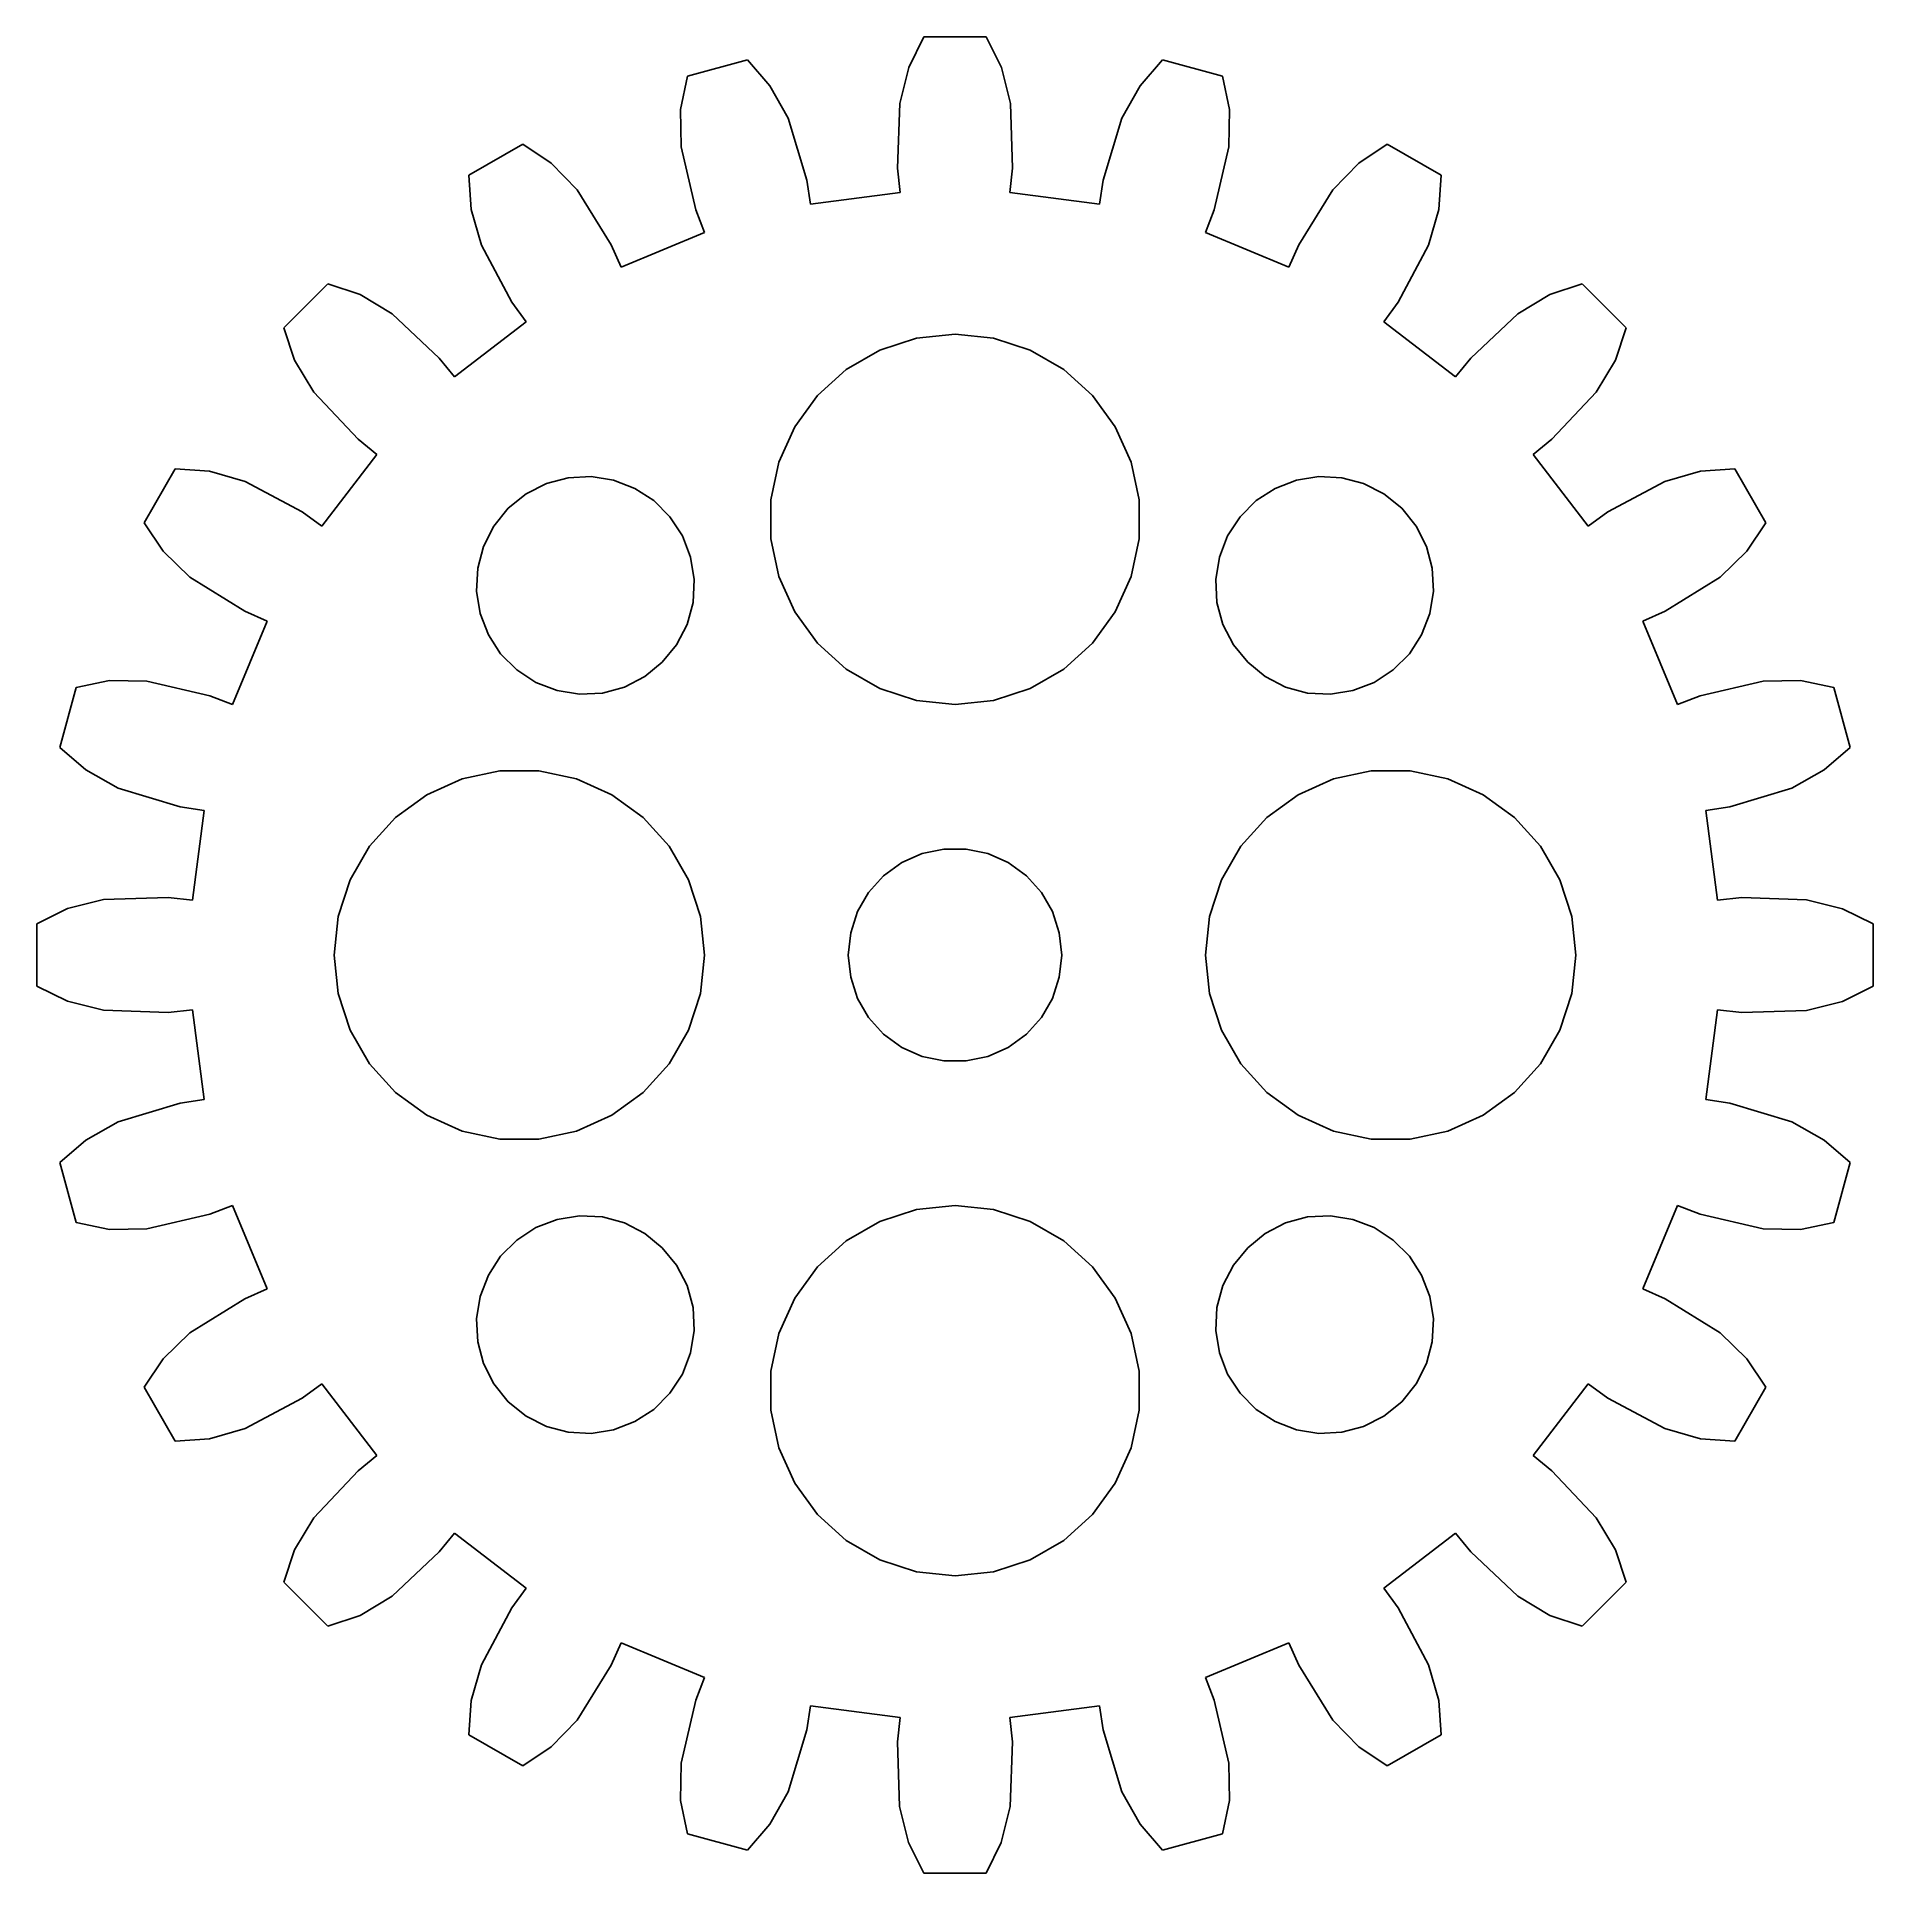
# Model space of a CAD drawing. Header units: metres. Extents: x -0.54 to 0.54, y -0.54 to 0.54.
import ezdxf

# ---------------------------------------------------------------- set-up
doc = ezdxf.new("R2010")
doc.units = ezdxf.units.M

msp = doc.modelspace()

# ---------------------------------------------------------------- linework, layer by layer
for p, q in [((-0.0182, 0.538), (-0.0271, 0.52)), ((0.0182, 0.538), (-0.0182, 0.538)), ((0.0272, 0.52), (0.0182, 0.538)), ((-0.1216, 0.5244), (-0.1568, 0.5149)), ((-0.1084, 0.5093), (-0.1216, 0.5244)), ((-0.0271, 0.52), (-0.0324, 0.4988)), ((0.0325, 0.4988), (0.0272, 0.52)), ((0.1216, 0.5244), (0.1084, 0.5093)), ((0.1568, 0.5149), (0.1216, 0.5244)), ((-0.1568, 0.5149), (-0.1608, 0.4953)), ((-0.0977, 0.4902), (-0.1084, 0.5093)), ((0.1084, 0.5093), (0.0977, 0.4902)), ((0.1608, 0.4953), (0.1568, 0.5149)), ((-0.1608, 0.4953), (-0.1604, 0.4734)), ((-0.0324, 0.4988), (-0.0336, 0.461)), ((0.0336, 0.461), (0.0325, 0.4988)), ((0.1604, 0.4734), (0.1608, 0.4953)), ((-0.0869, 0.454), (-0.0977, 0.4902)), ((0.0977, 0.4902), (0.0869, 0.454)), ((-0.2532, 0.475), (-0.2848, 0.4568)), ((-0.2365, 0.4639), (-0.2532, 0.475)), ((0.2532, 0.475), (0.2365, 0.4639)), ((0.2848, 0.4568), (0.2532, 0.475)), ((-0.2213, 0.4482), (-0.2365, 0.4639)), ((-0.1604, 0.4734), (-0.1518, 0.4366)), ((0.1518, 0.4366), (0.1604, 0.4734)), ((0.2365, 0.4639), (0.2213, 0.4482)), ((-0.2848, 0.4568), (-0.2835, 0.4368)), ((-0.0846, 0.4399), (-0.0869, 0.454)), ((-0.0336, 0.461), (-0.0321, 0.4468)), ((0.0321, 0.4468), (0.0336, 0.461)), ((0.0869, 0.454), (0.0846, 0.4399)), ((0.2835, 0.4368), (0.2848, 0.4568)), ((-0.2014, 0.4161), (-0.2213, 0.4482)), ((-0.0321, 0.4468), (-0.0846, 0.4399)), ((0.0846, 0.4399), (0.0321, 0.4468)), ((0.2213, 0.4482), (0.2014, 0.4161)), ((-0.2835, 0.4368), (-0.2775, 0.4158)), ((-0.1518, 0.4366), (-0.1467, 0.4233)), ((0.1467, 0.4233), (0.1518, 0.4366)), ((0.2775, 0.4158), (0.2835, 0.4368)), ((-0.1467, 0.4233), (-0.1956, 0.403)), ((0.1956, 0.403), (0.1467, 0.4233)), ((-0.2775, 0.4158), (-0.2596, 0.3825)), ((-0.1956, 0.403), (-0.2014, 0.4161)), ((0.2014, 0.4161), (0.1956, 0.403)), ((0.2596, 0.3825), (0.2775, 0.4158)), ((-0.3675, 0.3933), (-0.3933, 0.3675)), ((-0.3485, 0.3869), (-0.3675, 0.3933)), ((0.3675, 0.3933), (0.3485, 0.3869)), ((0.3933, 0.3675), (0.3675, 0.3933)), ((-0.3298, 0.3757), (-0.3485, 0.3869)), ((-0.2596, 0.3825), (-0.2512, 0.3709)), ((0.2512, 0.3709), (0.2596, 0.3825)), ((0.3485, 0.3869), (0.3298, 0.3757)), ((-0.3933, 0.3675), (-0.3869, 0.3485)), ((-0.3022, 0.3497), (-0.3298, 0.3757)), ((-0.2512, 0.3709), (-0.2932, 0.3387)), ((0.2932, 0.3387), (0.2512, 0.3709)), ((0.3298, 0.3757), (0.3022, 0.3497)), ((0.3869, 0.3485), (0.3933, 0.3675)), ((-0.0441, 0.3543), (-0.0226, 0.3614)), ((-0.0226, 0.3614), (0, 0.3637)), ((0, 0.3637), (0.0226, 0.3614)), ((0.0226, 0.3614), (0.0441, 0.3543)), ((-0.3869, 0.3485), (-0.3757, 0.3298)), ((-0.2932, 0.3387), (-0.3022, 0.3497)), ((-0.0638, 0.343), (-0.0441, 0.3543)), ((0.0441, 0.3543), (0.0638, 0.343)), ((0.3022, 0.3497), (0.2932, 0.3387)), ((0.3757, 0.3298), (0.3869, 0.3485)), ((-0.0806, 0.3278), (-0.0638, 0.343)), ((0.0638, 0.343), (0.0806, 0.3278)), ((-0.3757, 0.3298), (-0.3497, 0.3022)), ((-0.0939, 0.3095), (-0.0806, 0.3278)), ((0.0806, 0.3278), (0.0939, 0.3095)), ((0.3497, 0.3022), (0.3757, 0.3298)), ((-0.3497, 0.3022), (-0.3387, 0.2932)), ((-0.1032, 0.2888), (-0.0939, 0.3095)), ((0.0939, 0.3095), (0.1032, 0.2888)), ((0.3387, 0.2932), (0.3497, 0.3022)), ((-0.3387, 0.2932), (-0.3709, 0.2512)), ((0.3709, 0.2512), (0.3387, 0.2932)), ((-0.4568, 0.2848), (-0.475, 0.2532)), ((-0.4368, 0.2835), (-0.4568, 0.2848)), ((-0.4158, 0.2775), (-0.4368, 0.2835)), ((-0.2266, 0.2796), (-0.2132, 0.2803)), ((-0.2132, 0.2803), (-0.2001, 0.2782)), ((-0.1079, 0.2666), (-0.1032, 0.2888)), ((0.1032, 0.2888), (0.1079, 0.2666)), ((0.2001, 0.2782), (0.2132, 0.2803)), ((0.2132, 0.2803), (0.2266, 0.2796)), ((0.4368, 0.2835), (0.4158, 0.2775)), ((0.4568, 0.2848), (0.4368, 0.2835)), ((0.475, 0.2532), (0.4568, 0.2848)), ((-0.3825, 0.2596), (-0.4158, 0.2775)), ((-0.2617, 0.2617), (-0.2513, 0.2701)), ((-0.2513, 0.2701), (-0.2394, 0.2762)), ((-0.2394, 0.2762), (-0.2266, 0.2796)), ((-0.2001, 0.2782), (-0.1876, 0.2734)), ((-0.1876, 0.2734), (-0.1764, 0.2662)), ((0.1764, 0.2662), (0.1876, 0.2734)), ((0.1876, 0.2734), (0.2001, 0.2782)), ((0.2266, 0.2796), (0.2394, 0.2762)), ((0.2394, 0.2762), (0.2513, 0.2701)), ((0.2513, 0.2701), (0.2617, 0.2617)), ((0.4158, 0.2775), (0.3825, 0.2596)), ((-0.3709, 0.2512), (-0.3825, 0.2596)), ((-0.2701, 0.2513), (-0.2617, 0.2617)), ((-0.1764, 0.2662), (-0.167, 0.2567)), ((-0.1079, 0.2439), (-0.1079, 0.2666)), ((0.1079, 0.2666), (0.1079, 0.2439)), ((0.167, 0.2567), (0.1764, 0.2662)), ((0.2617, 0.2617), (0.2701, 0.2513)), ((0.3825, 0.2596), (0.3709, 0.2512)), ((-0.475, 0.2532), (-0.4639, 0.2365)), ((-0.2762, 0.2394), (-0.2701, 0.2513)), ((-0.167, 0.2567), (-0.1597, 0.2455)), ((0.1597, 0.2455), (0.167, 0.2567)), ((0.2701, 0.2513), (0.2762, 0.2394)), ((0.4639, 0.2365), (0.475, 0.2532)), ((-0.2796, 0.2266), (-0.2762, 0.2394)), ((-0.1597, 0.2455), (-0.1549, 0.2331)), ((-0.1032, 0.2217), (-0.1079, 0.2439)), ((0.1079, 0.2439), (0.1032, 0.2217)), ((0.1549, 0.2331), (0.1597, 0.2455)), ((0.2762, 0.2394), (0.2796, 0.2266)), ((-0.4639, 0.2365), (-0.4482, 0.2213)), ((-0.2803, 0.2132), (-0.2796, 0.2266)), ((-0.1549, 0.2331), (-0.1528, 0.2199)), ((0.1528, 0.2199), (0.1549, 0.2331)), ((0.2796, 0.2266), (0.2803, 0.2132)), ((0.4482, 0.2213), (0.4639, 0.2365)), ((-0.4482, 0.2213), (-0.4161, 0.2014)), ((-0.1528, 0.2199), (-0.1535, 0.2066)), ((-0.0939, 0.201), (-0.1032, 0.2217)), ((0.1032, 0.2217), (0.0939, 0.201)), ((0.1535, 0.2066), (0.1528, 0.2199)), ((0.4161, 0.2014), (0.4482, 0.2213)), ((-0.2782, 0.2001), (-0.2803, 0.2132)), ((-0.1535, 0.2066), (-0.157, 0.1937)), ((0.157, 0.1937), (0.1535, 0.2066)), ((0.2803, 0.2132), (0.2782, 0.2001)), ((-0.403, 0.1956), (-0.4233, 0.1467)), ((-0.4161, 0.2014), (-0.403, 0.1956)), ((-0.2734, 0.1876), (-0.2782, 0.2001)), ((-0.157, 0.1937), (-0.1631, 0.1818)), ((-0.0806, 0.1826), (-0.0939, 0.201)), ((0.0939, 0.201), (0.0806, 0.1826)), ((0.1631, 0.1818), (0.157, 0.1937)), ((0.2782, 0.2001), (0.2734, 0.1876)), ((0.403, 0.1956), (0.4161, 0.2014)), ((0.4233, 0.1467), (0.403, 0.1956)), ((-0.2662, 0.1764), (-0.2734, 0.1876)), ((0.2734, 0.1876), (0.2662, 0.1764)), ((-0.2567, 0.167), (-0.2662, 0.1764)), ((-0.1631, 0.1818), (-0.1715, 0.1715)), ((-0.0638, 0.1675), (-0.0806, 0.1826)), ((0.0806, 0.1826), (0.0638, 0.1675)), ((0.1715, 0.1715), (0.1631, 0.1818)), ((0.2662, 0.1764), (0.2567, 0.167)), ((-0.2455, 0.1597), (-0.2567, 0.167)), ((-0.1818, 0.1631), (-0.1937, 0.157)), ((-0.1715, 0.1715), (-0.1818, 0.1631)), ((-0.0441, 0.1561), (-0.0638, 0.1675)), ((0.0638, 0.1675), (0.0441, 0.1561)), ((0.1818, 0.1631), (0.1715, 0.1715)), ((0.1937, 0.157), (0.1818, 0.1631)), ((0.2567, 0.167), (0.2455, 0.1597)), ((-0.5149, 0.1568), (-0.5244, 0.1216)), ((-0.4953, 0.1608), (-0.5149, 0.1568)), ((-0.4734, 0.1604), (-0.4953, 0.1608)), ((-0.4366, 0.1518), (-0.4734, 0.1604)), ((-0.4233, 0.1467), (-0.4366, 0.1518)), ((-0.2331, 0.1549), (-0.2455, 0.1597)), ((-0.2199, 0.1528), (-0.2331, 0.1549)), ((-0.2066, 0.1535), (-0.2199, 0.1528)), ((-0.1937, 0.157), (-0.2066, 0.1535)), ((-0.0226, 0.1491), (-0.0441, 0.1561)), ((0.0441, 0.1561), (0.0226, 0.1491)), ((0.2066, 0.1535), (0.1937, 0.157)), ((0.2199, 0.1528), (0.2066, 0.1535)), ((0.2331, 0.1549), (0.2199, 0.1528)), ((0.2455, 0.1597), (0.2331, 0.1549)), ((0.4366, 0.1518), (0.4233, 0.1467)), ((0.4734, 0.1604), (0.4366, 0.1518)), ((0.4953, 0.1608), (0.4734, 0.1604)), ((0.5149, 0.1568), (0.4953, 0.1608)), ((0.5244, 0.1216), (0.5149, 0.1568)), ((0, 0.1468), (-0.0226, 0.1491)), ((0.0226, 0.1491), (0, 0.1468)), ((-0.5244, 0.1216), (-0.5093, 0.1084)), ((0.5093, 0.1084), (0.5244, 0.1216)), ((-0.5093, 0.1084), (-0.4902, 0.0977)), ((-0.2888, 0.1032), (-0.2666, 0.1079)), ((-0.2666, 0.1079), (-0.2439, 0.1079)), ((-0.2439, 0.1079), (-0.2217, 0.1032)), ((0.2217, 0.1032), (0.2439, 0.1079)), ((0.2439, 0.1079), (0.2666, 0.1079)), ((0.2666, 0.1079), (0.2888, 0.1032)), ((0.4902, 0.0977), (0.5093, 0.1084)), ((-0.4902, 0.0977), (-0.454, 0.0869)), ((-0.3095, 0.0939), (-0.2888, 0.1032)), ((-0.2217, 0.1032), (-0.201, 0.0939)), ((0.201, 0.0939), (0.2217, 0.1032)), ((0.2888, 0.1032), (0.3095, 0.0939)), ((0.454, 0.0869), (0.4902, 0.0977)), ((-0.454, 0.0869), (-0.4399, 0.0846)), ((-0.3278, 0.0806), (-0.3095, 0.0939)), ((-0.201, 0.0939), (-0.1826, 0.0806)), ((0.1826, 0.0806), (0.201, 0.0939)), ((0.3095, 0.0939), (0.3278, 0.0806)), ((0.4399, 0.0846), (0.454, 0.0869)), ((-0.4399, 0.0846), (-0.4468, 0.0321)), ((-0.343, 0.0638), (-0.3278, 0.0806)), ((-0.1826, 0.0806), (-0.1675, 0.0638)), ((0.1675, 0.0638), (0.1826, 0.0806)), ((0.3278, 0.0806), (0.343, 0.0638)), ((0.4468, 0.0321), (0.4399, 0.0846)), ((-0.3543, 0.0441), (-0.343, 0.0638)), ((-0.1675, 0.0638), (-0.1561, 0.0441)), ((-0.0418, 0.0464), (-0.0312, 0.0541)), ((-0.0312, 0.0541), (-0.0193, 0.0594)), ((-0.0193, 0.0594), (-0.0065, 0.0621)), ((-0.0065, 0.0621), (0.0065, 0.0621)), ((0.0065, 0.0621), (0.0193, 0.0594)), ((0.0193, 0.0594), (0.0312, 0.0541)), ((0.0312, 0.0541), (0.0418, 0.0464)), ((0.1561, 0.0441), (0.1675, 0.0638)), ((0.343, 0.0638), (0.3543, 0.0441)), ((-0.3614, 0.0226), (-0.3543, 0.0441)), ((-0.1561, 0.0441), (-0.1491, 0.0226)), ((-0.0506, 0.0367), (-0.0418, 0.0464)), ((0.0418, 0.0464), (0.0506, 0.0367)), ((0.1491, 0.0226), (0.1561, 0.0441)), ((0.3543, 0.0441), (0.3614, 0.0226)), ((-0.4988, 0.0325), (-0.52, 0.0272)), ((-0.461, 0.0336), (-0.4988, 0.0325)), ((-0.4468, 0.0321), (-0.461, 0.0336)), ((-0.0571, 0.0254), (-0.0506, 0.0367)), ((0.0506, 0.0367), (0.0571, 0.0254)), ((0.461, 0.0336), (0.4468, 0.0321)), ((0.4988, 0.0324), (0.461, 0.0336)), ((0.52, 0.0271), (0.4988, 0.0324)), ((-0.52, 0.0272), (-0.538, 0.0182)), ((-0.3637, 0), (-0.3614, 0.0226)), ((-0.1491, 0.0226), (-0.1468, 0)), ((-0.0611, 0.013), (-0.0571, 0.0254)), ((0.0571, 0.0254), (0.0611, 0.013)), ((0.1468, 0), (0.1491, 0.0226)), ((0.3614, 0.0226), (0.3637, 0)), ((0.538, 0.0182), (0.52, 0.0271)), ((-0.538, 0.0182), (-0.538, -0.0182)), ((-0.0625, 0), (-0.0611, 0.013)), ((0.0611, 0.013), (0.0625, 0)), ((0.538, -0.0182), (0.538, 0.0182)), ((-0.3614, -0.0226), (-0.3637, 0)), ((-0.1468, 0), (-0.1491, -0.0226)), ((-0.0611, -0.013), (-0.0625, 0)), ((0.0625, 0), (0.0611, -0.013)), ((0.1491, -0.0226), (0.1468, 0)), ((0.3637, 0), (0.3614, -0.0226)), ((-0.538, -0.0182), (-0.52, -0.0271)), ((-0.0571, -0.0254), (-0.0611, -0.013)), ((0.0611, -0.013), (0.0571, -0.0254)), ((0.52, -0.0272), (0.538, -0.0182)), ((-0.52, -0.0271), (-0.4988, -0.0324)), ((-0.461, -0.0336), (-0.4468, -0.0321)), ((-0.4468, -0.0321), (-0.4399, -0.0846)), ((-0.3543, -0.0441), (-0.3614, -0.0226)), ((-0.1491, -0.0226), (-0.1561, -0.0441)), ((-0.0506, -0.0367), (-0.0571, -0.0254)), ((0.0571, -0.0254), (0.0506, -0.0367)), ((0.1561, -0.0441), (0.1491, -0.0226)), ((0.3614, -0.0226), (0.3543, -0.0441)), ((0.4399, -0.0846), (0.4468, -0.0321)), ((0.4468, -0.0321), (0.461, -0.0336)), ((0.4988, -0.0325), (0.52, -0.0272)), ((-0.4988, -0.0324), (-0.461, -0.0336)), ((-0.0418, -0.0464), (-0.0506, -0.0367)), ((0.0506, -0.0367), (0.0418, -0.0464)), ((0.461, -0.0336), (0.4988, -0.0325)), ((-0.343, -0.0638), (-0.3543, -0.0441)), ((-0.1561, -0.0441), (-0.1675, -0.0638)), ((-0.0312, -0.0541), (-0.0418, -0.0464)), ((0.0418, -0.0464), (0.0312, -0.0541)), ((0.1675, -0.0638), (0.1561, -0.0441)), ((0.3543, -0.0441), (0.343, -0.0638)), ((-0.3278, -0.0806), (-0.343, -0.0638)), ((-0.1675, -0.0638), (-0.1826, -0.0806)), ((-0.0193, -0.0594), (-0.0312, -0.0541)), ((-0.0065, -0.0621), (-0.0193, -0.0594)), ((0.0065, -0.0621), (-0.0065, -0.0621)), ((0.0193, -0.0594), (0.0065, -0.0621)), ((0.0312, -0.0541), (0.0193, -0.0594)), ((0.1826, -0.0806), (0.1675, -0.0638)), ((0.343, -0.0638), (0.3278, -0.0806)), ((-0.4399, -0.0846), (-0.454, -0.0869)), ((-0.3095, -0.0939), (-0.3278, -0.0806)), ((-0.1826, -0.0806), (-0.201, -0.0939)), ((0.201, -0.0939), (0.1826, -0.0806)), ((0.3278, -0.0806), (0.3095, -0.0939)), ((0.454, -0.0869), (0.4399, -0.0846)), ((-0.454, -0.0869), (-0.4902, -0.0977)), ((-0.2888, -0.1032), (-0.3095, -0.0939)), ((-0.201, -0.0939), (-0.2217, -0.1032)), ((0.2217, -0.1032), (0.201, -0.0939)), ((0.3095, -0.0939), (0.2888, -0.1032)), ((0.4902, -0.0977), (0.454, -0.0869)), ((-0.4902, -0.0977), (-0.5093, -0.1084)), ((-0.2666, -0.1079), (-0.2888, -0.1032)), ((-0.2217, -0.1032), (-0.2439, -0.1079)), ((0.2439, -0.1079), (0.2217, -0.1032)), ((0.2888, -0.1032), (0.2666, -0.1079)), ((0.5093, -0.1084), (0.4902, -0.0977)), ((-0.5093, -0.1084), (-0.5244, -0.1216)), ((-0.2439, -0.1079), (-0.2666, -0.1079)), ((0.2666, -0.1079), (0.2439, -0.1079)), ((0.5244, -0.1216), (0.5093, -0.1084)), ((-0.5244, -0.1216), (-0.5149, -0.1568)), ((0.5149, -0.1568), (0.5244, -0.1216)), ((-0.4366, -0.1518), (-0.4233, -0.1467)), ((-0.4233, -0.1467), (-0.403, -0.1956)), ((-0.0441, -0.1561), (-0.0226, -0.1491)), ((-0.0226, -0.1491), (0, -0.1468)), ((0, -0.1468), (0.0226, -0.1491)), ((0.0226, -0.1491), (0.0441, -0.1561)), ((0.403, -0.1956), (0.4233, -0.1467)), ((0.4233, -0.1467), (0.4366, -0.1518)), ((-0.5149, -0.1568), (-0.4953, -0.1608)), ((-0.4953, -0.1608), (-0.4734, -0.1604)), ((-0.4734, -0.1604), (-0.4366, -0.1518)), ((-0.2567, -0.167), (-0.2455, -0.1597)), ((-0.2455, -0.1597), (-0.2331, -0.1549)), ((-0.2331, -0.1549), (-0.2199, -0.1528)), ((-0.2199, -0.1528), (-0.2066, -0.1535)), ((-0.2066, -0.1535), (-0.1937, -0.157)), ((-0.1937, -0.157), (-0.1818, -0.1631)), ((-0.0638, -0.1675), (-0.0441, -0.1561)), ((0.0441, -0.1561), (0.0638, -0.1675)), ((0.1818, -0.1631), (0.1937, -0.157)), ((0.1937, -0.157), (0.2066, -0.1535)), ((0.2066, -0.1535), (0.2199, -0.1528)), ((0.2199, -0.1528), (0.2331, -0.1549)), ((0.2331, -0.1549), (0.2455, -0.1597)), ((0.2455, -0.1597), (0.2567, -0.167)), ((0.4366, -0.1518), (0.4734, -0.1604)), ((0.4734, -0.1604), (0.4953, -0.1608)), ((0.4953, -0.1608), (0.5149, -0.1568)), ((-0.2662, -0.1764), (-0.2567, -0.167)), ((-0.1818, -0.1631), (-0.1715, -0.1715)), ((-0.1715, -0.1715), (-0.1631, -0.1818)), ((-0.0806, -0.1826), (-0.0638, -0.1675)), ((0.0638, -0.1675), (0.0806, -0.1826)), ((0.1631, -0.1818), (0.1715, -0.1715)), ((0.1715, -0.1715), (0.1818, -0.1631)), ((0.2567, -0.167), (0.2662, -0.1764)), ((-0.2734, -0.1876), (-0.2662, -0.1764)), ((-0.1631, -0.1818), (-0.157, -0.1937)), ((-0.0939, -0.201), (-0.0806, -0.1826)), ((0.0806, -0.1826), (0.0939, -0.201)), ((0.157, -0.1937), (0.1631, -0.1818)), ((0.2662, -0.1764), (0.2734, -0.1876)), ((-0.2782, -0.2001), (-0.2734, -0.1876)), ((0.2734, -0.1876), (0.2782, -0.2001)), ((-0.4161, -0.2014), (-0.4482, -0.2213)), ((-0.403, -0.1956), (-0.4161, -0.2014)), ((-0.2803, -0.2132), (-0.2782, -0.2001)), ((-0.157, -0.1937), (-0.1535, -0.2066)), ((-0.1032, -0.2217), (-0.0939, -0.201)), ((0.0939, -0.201), (0.1032, -0.2217)), ((0.1535, -0.2066), (0.157, -0.1937)), ((0.2782, -0.2001), (0.2803, -0.2132)), ((0.4161, -0.2014), (0.403, -0.1956)), ((0.4482, -0.2213), (0.4161, -0.2014)), ((-0.2796, -0.2266), (-0.2803, -0.2132)), ((-0.1535, -0.2066), (-0.1528, -0.2199)), ((0.1528, -0.2199), (0.1535, -0.2066)), ((0.2803, -0.2132), (0.2796, -0.2266)), ((-0.4482, -0.2213), (-0.4639, -0.2365)), ((-0.1528, -0.2199), (-0.1549, -0.2331)), ((-0.1079, -0.2439), (-0.1032, -0.2217)), ((0.1032, -0.2217), (0.1079, -0.2439)), ((0.1549, -0.2331), (0.1528, -0.2199)), ((0.4639, -0.2365), (0.4482, -0.2213)), ((-0.4639, -0.2365), (-0.475, -0.2532)), ((-0.2762, -0.2394), (-0.2796, -0.2266)), ((-0.1549, -0.2331), (-0.1597, -0.2455)), ((0.1597, -0.2455), (0.1549, -0.2331)), ((0.2796, -0.2266), (0.2762, -0.2394)), ((0.475, -0.2532), (0.4639, -0.2365)), ((-0.2701, -0.2513), (-0.2762, -0.2394)), ((-0.1597, -0.2455), (-0.167, -0.2567)), ((-0.1079, -0.2666), (-0.1079, -0.2439)), ((0.1079, -0.2439), (0.1079, -0.2666)), ((0.167, -0.2567), (0.1597, -0.2455)), ((0.2762, -0.2394), (0.2701, -0.2513)), ((-0.475, -0.2532), (-0.4568, -0.2848)), ((-0.3825, -0.2596), (-0.3709, -0.2512)), ((-0.3709, -0.2512), (-0.3387, -0.2932)), ((-0.2617, -0.2617), (-0.2701, -0.2513)), ((-0.167, -0.2567), (-0.1764, -0.2662)), ((0.1764, -0.2662), (0.167, -0.2567)), ((0.2701, -0.2513), (0.2617, -0.2617)), ((0.3387, -0.2932), (0.3709, -0.2512)), ((0.3709, -0.2512), (0.3825, -0.2596)), ((0.4568, -0.2848), (0.475, -0.2532)), ((-0.4158, -0.2775), (-0.3825, -0.2596)), ((-0.2513, -0.2701), (-0.2617, -0.2617)), ((-0.1764, -0.2662), (-0.1876, -0.2734)), ((-0.1032, -0.2888), (-0.1079, -0.2666)), ((0.1079, -0.2666), (0.1032, -0.2888)), ((0.1876, -0.2734), (0.1764, -0.2662)), ((0.2617, -0.2617), (0.2513, -0.2701)), ((0.3825, -0.2596), (0.4158, -0.2775)), ((-0.4368, -0.2835), (-0.4158, -0.2775)), ((-0.2394, -0.2762), (-0.2513, -0.2701)), ((-0.2266, -0.2796), (-0.2394, -0.2762)), ((-0.2132, -0.2803), (-0.2266, -0.2796)), ((-0.2001, -0.2782), (-0.2132, -0.2803)), ((-0.1876, -0.2734), (-0.2001, -0.2782)), ((0.2001, -0.2782), (0.1876, -0.2734)), ((0.2132, -0.2803), (0.2001, -0.2782)), ((0.2266, -0.2796), (0.2132, -0.2803)), ((0.2394, -0.2762), (0.2266, -0.2796)), ((0.2513, -0.2701), (0.2394, -0.2762)), ((0.4158, -0.2775), (0.4368, -0.2835)), ((-0.4568, -0.2848), (-0.4368, -0.2835)), ((-0.0939, -0.3095), (-0.1032, -0.2888)), ((0.1032, -0.2888), (0.0939, -0.3095)), ((0.4368, -0.2835), (0.4568, -0.2848)), ((-0.3387, -0.2932), (-0.3497, -0.3022)), ((0.3497, -0.3022), (0.3387, -0.2932)), ((-0.3497, -0.3022), (-0.3757, -0.3298)), ((-0.0806, -0.3278), (-0.0939, -0.3095)), ((0.0939, -0.3095), (0.0806, -0.3278)), ((0.3757, -0.3298), (0.3497, -0.3022)), ((-0.3757, -0.3298), (-0.3869, -0.3485)), ((-0.0638, -0.343), (-0.0806, -0.3278)), ((0.0806, -0.3278), (0.0638, -0.343)), ((0.3869, -0.3485), (0.3757, -0.3298)), ((-0.3022, -0.3497), (-0.2932, -0.3387)), ((-0.2932, -0.3387), (-0.2512, -0.3709)), ((-0.0441, -0.3543), (-0.0638, -0.343)), ((0.0638, -0.343), (0.0441, -0.3543)), ((0.2512, -0.3709), (0.2932, -0.3387)), ((0.2932, -0.3387), (0.3022, -0.3497)), ((-0.3869, -0.3485), (-0.3933, -0.3675)), ((-0.3298, -0.3757), (-0.3022, -0.3497)), ((-0.0226, -0.3614), (-0.0441, -0.3543)), ((0.0441, -0.3543), (0.0226, -0.3614)), ((0.3022, -0.3497), (0.3298, -0.3757)), ((0.3933, -0.3675), (0.3869, -0.3485)), ((0, -0.3637), (-0.0226, -0.3614)), ((0.0226, -0.3614), (0, -0.3637)), ((-0.3933, -0.3675), (-0.3675, -0.3933)), ((-0.3485, -0.3869), (-0.3298, -0.3757)), ((-0.2512, -0.3709), (-0.2596, -0.3825)), ((0.2596, -0.3825), (0.2512, -0.3709)), ((0.3298, -0.3757), (0.3485, -0.3869)), ((0.3675, -0.3933), (0.3933, -0.3675)), ((-0.3675, -0.3933), (-0.3485, -0.3869)), ((-0.2596, -0.3825), (-0.2775, -0.4158)), ((0.2775, -0.4158), (0.2596, -0.3825)), ((0.3485, -0.3869), (0.3675, -0.3933)), ((-0.2014, -0.4161), (-0.1956, -0.403)), ((-0.1956, -0.403), (-0.1467, -0.4233)), ((0.1467, -0.4233), (0.1956, -0.403)), ((0.1956, -0.403), (0.2014, -0.4161)), ((-0.2775, -0.4158), (-0.2835, -0.4368)), ((-0.2213, -0.4482), (-0.2014, -0.4161)), ((0.2014, -0.4161), (0.2213, -0.4482)), ((0.2835, -0.4368), (0.2775, -0.4158)), ((-0.1467, -0.4233), (-0.1518, -0.4366)), ((0.1518, -0.4366), (0.1467, -0.4233)), ((-0.2835, -0.4368), (-0.2848, -0.4568)), ((-0.1518, -0.4366), (-0.1604, -0.4734)), ((-0.0869, -0.454), (-0.0846, -0.4399)), ((-0.0846, -0.4399), (-0.0321, -0.4468)), ((0.0321, -0.4468), (0.0846, -0.4399)), ((0.0846, -0.4399), (0.0869, -0.454)), ((0.1604, -0.4734), (0.1518, -0.4366)), ((0.2848, -0.4568), (0.2835, -0.4368)), ((-0.2365, -0.4639), (-0.2213, -0.4482)), ((-0.0321, -0.4468), (-0.0336, -0.461)), ((0.0336, -0.461), (0.0321, -0.4468)), ((0.2213, -0.4482), (0.2365, -0.4639)), ((-0.2848, -0.4568), (-0.2532, -0.475)), ((-0.0977, -0.4902), (-0.0869, -0.454)), ((-0.0336, -0.461), (-0.0325, -0.4988)), ((0.0324, -0.4988), (0.0336, -0.461)), ((0.0869, -0.454), (0.0977, -0.4902)), ((0.2532, -0.475), (0.2848, -0.4568)), ((-0.2532, -0.475), (-0.2365, -0.4639)), ((-0.1604, -0.4734), (-0.1608, -0.4953)), ((0.1608, -0.4953), (0.1604, -0.4734)), ((0.2365, -0.4639), (0.2532, -0.475)), ((-0.1084, -0.5093), (-0.0977, -0.4902)), ((0.0977, -0.4902), (0.1084, -0.5093)), ((-0.1608, -0.4953), (-0.1568, -0.5149)), ((-0.0325, -0.4988), (-0.0272, -0.52)), ((0.0271, -0.52), (0.0324, -0.4988)), ((0.1568, -0.5149), (0.1608, -0.4953)), ((-0.1568, -0.5149), (-0.1216, -0.5244)), ((-0.1216, -0.5244), (-0.1084, -0.5093)), ((0.1084, -0.5093), (0.1216, -0.5244)), ((0.1216, -0.5244), (0.1568, -0.5149)), ((-0.0272, -0.52), (-0.0182, -0.538)), ((0.0182, -0.538), (0.0271, -0.52)), ((-0.0182, -0.538), (0.0182, -0.538))]:
    msp.add_line(p, q)

doc.saveas('drawing.dxf')
